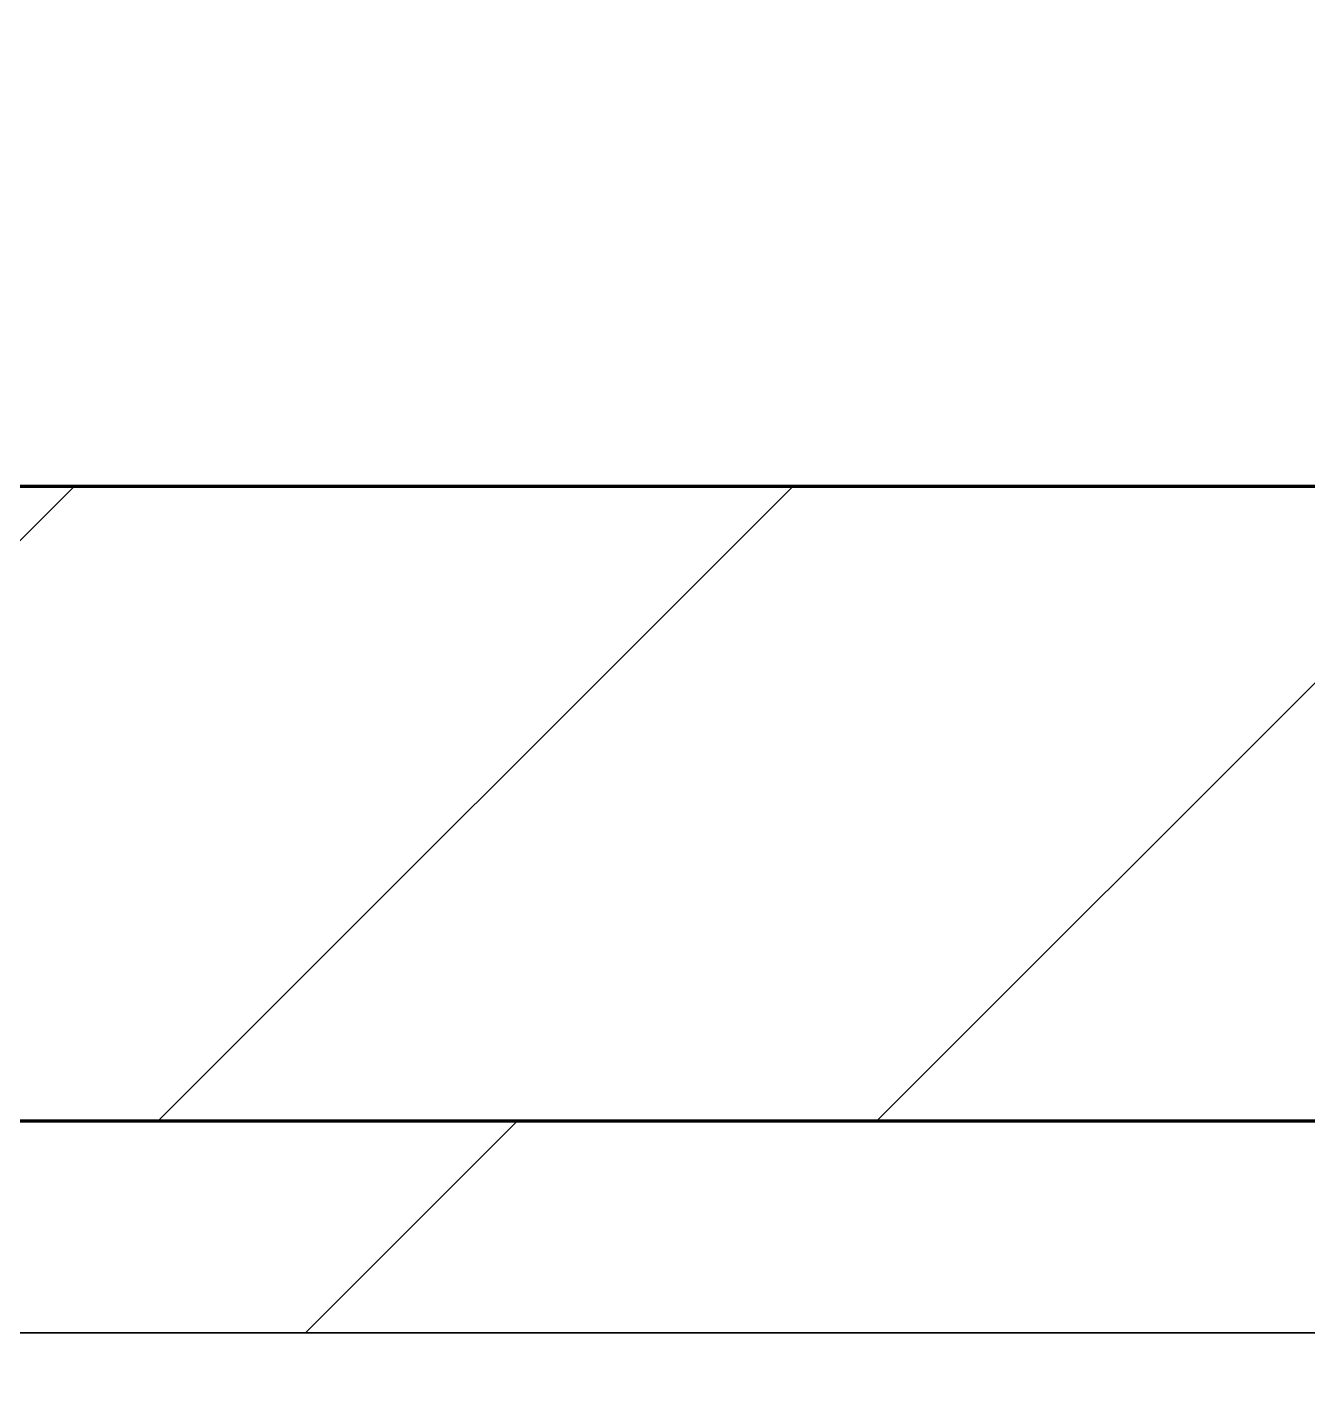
# Model space of a CAD drawing. Header units: millimetres. Extents: x -794868 to -715506, y -16735 to 22434.
# Drawn here: x -758816.9 to -758514.4, y 7881.8 to 8202.4 of the extents above; entities that cross this region are included whole.
import ezdxf
from ezdxf.xclip import XClip

# ---------------------------------------------------------------- set-up
doc = ezdxf.new("R2010")
doc.units = ezdxf.units.MM
doc.header["$XCLIPFRAME"] = 0
for name, color, linetype, lineweight in [('A-GLAZ-CURT', 2, 'Continuous', 9), ('A-WALL', 5, 'Continuous', 35), ('A-WALL-FNSH', 2, 'Continuous', 35), ('A-WALL-PATT', 1, 'Continuous', 35)]:
    doc.layers.add(name, color=color, linetype=linetype, lineweight=lineweight)
doc.layers.add('A11_ALU.SOLID SHEET', color=2, linetype='Continuous')

# ---------------------------------------------------------------- blocks, each defined once
blk = doc.blocks.new('PPLS-PP19_Custom Tile Pattern - Custom Tile Pattern-V38-4262-01 ENLARGED UPPER PLATFORM LEVEL - REFLECTED CEILING PLAN - SHEET 3')
at = {"layer": 'A-GLAZ-CURT'}
for p, q in [((-300, 0), (300, 0)), ((300, 0), (-300, 0)), ((195.99, 0), (213.31, 0)), ((213.31, 0), (195.99, 0)), ((230.06, 0), (300, 0)), ((-300, -50), (300, -50)), ((300, -50), (-300, -50))]:
    blk.add_line(p, q, dxfattribs=at)
for points, knots in [([(103.99, 0), (105.34, 0), (110.87, 0), (120.79, 0), (139.94, 0), (163.31, 0), (185.23, 0), (193.62, 0), (194.69, 0), (194.79, 0)], [-2120.972547, -2120.972547, -2120.972547, -2120.972547, -2052.234781, -1843.028543, -1530.39897, -1095.004608, -529.74427, -295.064701, -265.121568, -265.121568, -265.121568, -265.121568]), ([(193.8, 0), (193.33, 0), (190.11, 0), (183.13, 0), (171, 0), (161.95, 0), (161.28, 0), (158.35, 0), (157.85, 0), (157.77, 0)], [-11665.349007, -11665.349007, -11665.349007, -11665.349007, -11565.880756, -11105.624034, -10839.086983, -10768.332124, -10666.779182, -10580.760289, -10550.278881, -10550.278881, -10550.278881, -10550.278881]), ([(238.62, 0), (226.98, 0), (201.66, 0), (177.41, 0), (159.34, 0), (158.33, 0), (158.3, 0)], [-223.576857, -223.576857, -223.576857, -223.576857, -187.987675, -143.776725, -129.632772, -123.352749, -123.352749, -123.352749, -123.352749]), ([(159.07, 0), (159.13, 0), (160.84, 0), (165.21, 0), (174.15, 0), (185.98, 0), (208.82, 0), (219.42, 0), (230.06, 0)], [-115.643202, -115.643202, -115.643202, -115.643202, -114.681583, -87.660824, -65.295536, -41.623857, -24.459831, 0, 0, 0, 0]), ([(162.75, 0), (165.4, 0), (170.91, 0), (172.61, 0), (172.61, 0)], [-111.264224, -111.264224, -111.264224, -111.264224, -56.742688, -19.085662, -19.085662, -19.085662, -19.085662]), ([(247.1, 0), (246.76, 0), (245.04, 0), (238.34, 0), (226.56, 0), (221.1, 0), (200.27, 0), (182.99, 0), (174.27, 0), (169.67, 0), (168.99, 0)], [-9649.085549, -9649.085549, -9649.085549, -9649.085549, -9581.591397, -9406.094246, -9221.510254, -9016.44624, -8717.832359, -8253.978395, -8152.463617, -8069.855175, -8069.855175, -8069.855175, -8069.855175]), ([(215.22, 0), (214.62, 0), (210.55, 0), (203.98, 0), (187.54, 0), (175.3, 0), (169.49, 0)], [-203.825446, -203.825446, -203.825446, -203.825446, -198.527383, -184.406837, -162.427601, -142.916156, -142.916156, -142.916156, -142.916156]), ([(171.51, 0), (176.48, 0), (193.23, 0), (201.73, 0), (208.81, 0), (213.9, 0), (241.96, 0), (266.73, 0), (281.71, 0), (291.71, 0), (296.52, 0), (297.86, 0), (298.09, 0)], [-7971.819559, -7971.819559, -7971.819559, -7971.819559, -7784.112253, -7606.717214, -7289.299508, -7042.621073, -6582.165592, -6068.460911, -5766.029927, -5566.724884, -5280.360606, -5199.253518, -5199.253518, -5199.253518, -5199.253518]), ([(172.07, 0), (177.66, 0), (187.87, 0), (201.08, 0), (207.47, 0), (213.96, 0), (215.11, 0)], [-255.364076, -255.364076, -255.364076, -255.364076, -237.955587, -223.92608, -215.862851, -208.75215, -208.75215, -208.75215, -208.75215]), ([(300, 0), (288.22, 0), (262, 0), (230.43, 0), (219.94, 0), (219.02, 0)], [-12528.858583, -12528.858583, -12528.858583, -12528.858583, -11905.454923, -11162.864862, -10856.732305, -10856.732305, -10856.732305, -10856.732305]), ([(219.9, 0), (220.86, 0), (226.08, 0), (234.48, 0), (239.35, 0)], [-10670.940496, -10670.940496, -10670.940496, -10670.940496, -10511.382485, -10113.56507, -10113.56507, -10113.56507, -10113.56507]), ([(300, 0), (286.53, 0), (266.33, 0), (246.09, 0), (239.46, 0)], [-285.253232, -285.253232, -285.253232, -285.253232, -244.693688, -224.437877, -224.437877, -224.437877, -224.437877]), ([(239.47, 0), (241.73, 0), (244.72, 0), (246.54, 0), (246.96, 0)], [-10110.28428, -10110.28428, -10110.28428, -10110.28428, -9925.173265, -9834.877357, -9834.877357, -9834.877357, -9834.877357]), ([(284.76, 0), (284.76, 0), (285.09, 0), (287.47, 0), (293.59, 0), (297.76, 0), (300, 0)], [-4110.630118, -4110.630118, -4110.630118, -4110.630118, -4053.389046, -3959.664717, -3862.421465, -3746.95702, -3746.95702, -3746.95702, -3746.95702]), ([(297.38, 0), (295.84, 0), (291.62, 0), (285.38, 0), (284.87, 0)], [-4803.172655, -4803.172655, -4803.172655, -4803.172655, -4358.271401, -4143.037883, -4143.037883, -4143.037883, -4143.037883])]:
    blk.add_open_spline(points, degree=3, knots=knots, dxfattribs=at)
blk.add_open_spline([(195.11, 0), (194.91, 0), (194.44, 0), (193.8, 0)], degree=3, dxfattribs=at)
blk = doc.blocks.new('PPLS-PP19_Custom Tile Pattern - Custom Tile Pattern-V39-4262-01 ENLARGED UPPER PLATFORM LEVEL - REFLECTED CEILING PLAN - SHEET 3')
at = {"layer": 'A-GLAZ-CURT'}
for p, q in [((-300, 0), (300, 0)), ((300, 0), (-300, 0)), ((-293.07, 0), (-275.75, 0)), ((-275.75, 0), (-293.07, 0)), ((-222.32, 0), (-205, 0)), ((-205, 0), (-222.32, 0)), ((-300, -50), (300, -50)), ((300, -50), (-300, -50))]:
    blk.add_line(p, q, dxfattribs=at)
at = {"layer": 'A-GLAZ-CURT', "flags": 128}
for points in [[(-300, 0), (-291.56, 0), (-283.3, 0), (-275.2, 0), (-267.26, 0), (-259.45, 0), (-251.77, 0), (-244.2, 0), (-236.74, 0), (-229.36, 0), (-222.06, 0), (-214.83, 0), (-207.71, 0), (-200.76, 0), (-194.02, 0), (-187.54, 0), (-181.38, 0), (-175.58, 0), (-170.25, 0), (-165.64, 0), (-162.01, 0), (-159.53, 0), (-157.46, 0)], [(-125.17, 0), (-128.55, 0), (-134.16, 0), (-140.03, 0), (-145.5, 0), (-150.63, 0), (-155.53, 0), (-160.27, 0), (-164.95, 0), (-169.65, 0), (-174.47, 0), (-179.49, 0), (-184.81, 0), (-190.44, 0), (-196.37, 0), (-202.58, 0), (-209.04, 0), (-215.73, 0), (-222.63, 0), (-229.72, 0), (-236.97, 0), (-244.39, 0), (-251.96, 0), (-259.67, 0), (-267.51, 0), (-275.48, 0), (-283.55, 0), (-291.73, 0), (-300, 0)], [(-156.99, 0), (-154.52, 0), (-149.42, 0), (-141.84, 0), (-132.81, 0), (-126.08, 0)]]:
    blk.add_lwpolyline(points, dxfattribs=at)
at = {"layer": 'A-GLAZ-CURT'}
for points, knots in [([(-300, 0), (-284.65, 0), (-236.57, 0), (-174.61, 0), (-129.95, 0), (-110.8, 0), (-99.5, 0), (-91.46, 0)], [-5323.127839, -5323.127839, -5323.127839, -5323.127839, -4502.809032, -2700.551212, -1002.059161, -460.363443, 0, 0, 0, 0]), ([(-225.07, 0), (-242.99, 0), (-267.07, 0), (-294.48, 0), (-300, 0)], [-14892.772381, -14892.772381, -14892.772381, -14892.772381, -13729.592194, -13439.944408, -13439.944408, -13439.944408, -13439.944408]), ([(-224.98, 0), (-228.83, 0), (-238.59, 0), (-255.22, 0), (-262.59, 0), (-264.9, 0), (-265.4, 0)], [-1062.575795, -1062.575795, -1062.575795, -1062.575795, -858.079193, -543.655514, -208.940337, 0, 0, 0, 0]), ([(-258.6, 0), (-257.91, 0), (-254.26, 0), (-242.21, 0), (-231.34, 0), (-225.2, 0)], [-5722.54675, -5722.54675, -5722.54675, -5722.54675, -5657.471696, -5413.335975, -5069.638732, -5069.638732, -5069.638732, -5069.638732]), ([(-156.92, 0), (-157.58, 0), (-164.89, 0), (-177.91, 0), (-199.46, 0), (-216.65, 0), (-231.26, 0), (-233.46, 0), (-234, 0)], [-2148.698841, -2148.698841, -2148.698841, -2148.698841, -2113.765672, -1763.376603, -1422.553702, -978.033455, -846.069444, -682.911962, -682.911962, -682.911962, -682.911962]), ([(-233.49, 0), (-233.44, 0), (-232.38, 0), (-230.86, 0), (-226.06, 0), (-224.91, 0)], [-455.274641, -455.274641, -455.274641, -455.274641, -440.605512, -119.536984, -31.56385, -31.56385, -31.56385, -31.56385]), ([(-156.9, 0), (-174.3, 0), (-196.58, 0), (-221.2, 0), (-224.78, 0)], [-16522.494622, -16522.494622, -16522.494622, -16522.494622, -15131.813646, -14898.985402, -14898.985402, -14898.985402, -14898.985402]), ([(-224.78, 0), (-223.99, 0), (-219.93, 0), (-213.1, 0), (-200.2, 0), (-185.8, 0), (-171.77, 0), (-158.7, 0), (-157.22, 0)], [-5061.822151, -5061.822151, -5061.822151, -5061.822151, -5017.494783, -4832.723979, -4666.091899, -4349.945572, -4000.813434, -3840.635403, -3840.635403, -3840.635403, -3840.635403]), ([(-137.88, 0), (-140.56, 0), (-147.66, 0), (-147.69, 0), (-158.72, 0), (-174.02, 0), (-185.59, 0), (-205.48, 0), (-218.49, 0), (-224.78, 0)], [-3187.727384, -3187.727384, -3187.727384, -3187.727384, -2919.378265, -2477.344047, -2237.412286, -2029.680487, -1755.085331, -1400.429864, -1066.132365, -1066.132365, -1066.132365, -1066.132365]), ([(-223.63, 0), (-219.39, 0), (-206.17, 0), (-188.58, 0), (-170.96, 0), (-161.71, 0), (-157.64, 0)], [-5463.295695, -5463.295695, -5463.295695, -5463.295695, -5161.076232, -4739.070012, -4465.409639, -4249.229985, -4249.229985, -4249.229985, -4249.229985]), ([(-156.91, 0), (-155.27, 0), (-147.84, 0), (-136.84, 0), (-127.33, 0), (-124.19, 0), (-123.43, 0), (-123.28, 0)], [-4236.139861, -4236.139861, -4236.139861, -4236.139861, -4149.119819, -3839.893365, -3647.167523, -3488.92562, -3439.852845, -3439.852845, -3439.852845, -3439.852845]), ([(-89.14, 0), (-101.77, 0), (-123.33, 0), (-148.82, 0), (-156.27, 0)], [-18670.125109, -18670.125109, -18670.125109, -18670.125109, -17136.203329, -16539.310749, -16539.310749, -16539.310749, -16539.310749]), ([(-133.82, 0), (-135.51, 0), (-137.8, 0), (-148.4, 0), (-153.33, 0), (-156.12, 0)], [-2731.647847, -2731.647847, -2731.647847, -2731.647847, -2418.507304, -2308.929706, -2162.554546, -2162.554546, -2162.554546, -2162.554546]), ([(-152.35, 0), (-151.03, 0), (-147.71, 0), (-143.57, 0), (-138.62, 0)], [-3494.978217, -3494.978217, -3494.978217, -3494.978217, -3371.022232, -3227.460399, -3227.460399, -3227.460399, -3227.460399]), ([(-118.78, 0), (-121.86, 0), (-126.28, 0), (-136.96, 0), (-147.46, 0), (-150.03, 0), (-150.57, 0)], [-5938.474035, -5938.474035, -5938.474035, -5938.474035, -5700.061948, -5508.838257, -5298.784692, -5196.16478, -5196.16478, -5196.16478, -5196.16478]), ([(-150.34, 0), (-150.07, 0), (-147.75, 0), (-142.6, 0), (-127.26, 0), (-107.3, 0), (-90.42, 0), (-75.26, 0), (-68.41, 0), (-65.12, 0), (-63.63, 0)], [-4948.728362, -4948.728362, -4948.728362, -4948.728362, -4883.323924, -4440.880425, -4054.690705, -3793.097032, -3402.597032, -3144.956779, -3050.982048, -2969.237017, -2969.237017, -2969.237017, -2969.237017]), ([(-26.75, 0), (-27.82, 0), (-36.18, 0), (-53.55, 0), (-78.2, 0), (-110.94, 0), (-130.52, 0), (-147.74, 0), (-149.07, 0)], [-8718.362214, -8718.362214, -8718.362214, -8718.362214, -8532.293389, -8073.216054, -7508.296369, -7004.680444, -6449.282163, -6277.220794, -6277.220794, -6277.220794, -6277.220794]), ([(-148.23, 0), (-146.94, 0), (-140.15, 0), (-137.28, 0), (-133.93, 0), (-128.78, 0), (-126.5, 0)], [-6162.058746, -6162.058746, -6162.058746, -6162.058746, -6017.569127, -5560.701257, -5364.112219, -5231.017328, -5231.017328, -5231.017328, -5231.017328]), ([(-89.75, 0), (-93.82, 0), (-105.51, 0), (-122.65, 0), (-139.03, 0), (-146.11, 0), (-146.95, 0)], [-1611.312725, -1611.312725, -1611.312725, -1611.312725, -1374.161226, -945.742622, -741.901385, -489.130243, -489.130243, -489.130243, -489.130243]), ([(-146.69, 0), (-146.59, 0), (-145.49, 0), (-135.69, 0), (-128.29, 0), (-125.15, 0)], [-420.34245, -420.34245, -420.34245, -420.34245, -406.956646, -290.263673, 0, 0, 0, 0]), ([(-127.41, 0), (-131.63, 0), (-133.16, 0), (-134.09, 0), (-134.15, 0)], [-8540.990293, -8540.990293, -8540.990293, -8540.990293, -8266.114998, -8246.473386, -8246.473386, -8246.473386, -8246.473386]), ([(-134.15, 0), (-133.32, 0), (-130.31, 0), (-117.33, 0), (-92.04, 0), (-74.02, 0), (-62.74, 0), (-60.36, 0), (-59.97, 0)], [-7657.439573, -7657.439573, -7657.439573, -7657.439573, -7293.749979, -6839.55839, -6236.997189, -5713.340575, -5140.470607, -5006.787413, -5006.787413, -5006.787413, -5006.787413]), ([(-120.13, 0), (-120.14, 0), (-120.24, 0), (-121.3, 0), (-129.25, 0), (-133.82, 0)], [-2933.992132, -2933.992132, -2933.992132, -2933.992132, -2920.575025, -2840.280255, -2731.647847, -2731.647847, -2731.647847, -2731.647847]), ([(-113.43, 0), (-113.44, 0), (-113.96, 0), (-119.73, 0), (-125.43, 0), (-127.03, 0), (-127.41, 0)], [-328.499627, -328.499627, -328.499627, -328.499627, -282.672656, -98.539552, -24.539552, 0, 0, 0, 0]), ([(-126.5, 0), (-122.44, 0), (-108.71, 0), (-86.68, 0), (-63.44, 0), (-54.4, 0), (-48.53, 0), (-33.47, 0), (-26.03, 0), (-21.22, 0)], [-5231.017328, -5231.017328, -5231.017328, -5231.017328, -4994.692869, -4542.524482, -4008.285538, -3689.699207, -3546.54457, -3315.260113, -2989.152759, -2989.152759, -2989.152759, -2989.152759])]:
    blk.add_open_spline(points, degree=3, knots=knots, dxfattribs=at)
blk = doc.blocks.new('*U685')
at = {"layer": 'A-GLAZ-CURT', "rotation": 180}
for name, p in [('PPLS-PP19_Custom Tile Pattern - Custom Tile Pattern-V39-4262-01 ENLARGED UPPER PLATFORM LEVEL - REFLECTED CEILING PLAN - SHEET 3', (-14260, 4315)), ('PPLS-PP19_Custom Tile Pattern - Custom Tile Pattern-V38-4262-01 ENLARGED UPPER PLATFORM LEVEL - REFLECTED CEILING PLAN - SHEET 3', (-13660, 4315))]:
    blk.add_blockref(name, p, dxfattribs=at)
blk = doc.blocks.new('*U2281')
blk.add_lwpolyline([(-7165.48, 4263.02), (-7165.48, 5940.05), (-11560, 5940.05), (-11560, 4315), (-18103.39, 4315), (-18103.39, 550), (-9016.58, 550), (-9016.58, 4265)], close=True)

msp = doc.modelspace()

# ---------------------------------------------------------------- block references
at = {"layer": 'A11_ALU.SOLID SHEET'}
ref = msp.add_blockref('*U2281', (-744682.37, 3579.02), dxfattribs=at)
XClip(ref).set_block_clipping_path([(-45801.3280238605, -9620.0077451947), (23704.0078937773, 10334.9999958097)])

# ---------------------------------------------------------------- next in the draw order: hatches: boundary and pattern name
at = {"layer": 'A-WALL-PATT', "lineweight": 9}
h = msp.add_hatch(dxfattribs=at)
h.set_pattern_fill('FP_2', color=256, style=0, pattern_type=2)
h.set_pattern_definition([(45, (0, 0), (-84.852814, 84.852814), [])])
h.paths.add_polyline_path([(-756292.37, 7944.02), (-756292.37, 8094.02), (-766357.37, 8094.02), (-766357.37, 7944.02), (-756817.05, 7944.02)])
h.paths.add_polyline_path([(-778842.34, 7944.02), (-778843.36, 8094.02), (-780282.37, 8094.02), (-780282.37, 7944.02), (-779623.49, 7944.02)])
h = msp.add_hatch(dxfattribs=at)
h.set_pattern_fill('FP_3', color=256, style=0, pattern_type=2)
h.set_pattern_definition([(45, (0, 0), (-212.13203, 212.13203), []), (135, (0, 0), (-212.13203, -212.13203), [])])
h.paths.add_polyline_path([(-756242.37, 7894.02), (-756242.37, 7944.02), (-765557.43, 7944.02), (-765557.43, 7894.02), (-756817.05, 7894.02)])
h.paths.add_polyline_path([(-778842.34, 7894.02), (-778842.34, 7944.02), (-780232.37, 7944.02), (-780232.37, 7894.02), (-779623.49, 7894.02)])

# ---------------------------------------------------------------- next in the draw order: linework, layer by layer
at = {"layer": 'A-WALL', "color": 7, "lineweight": 70}
for p, q in [((-780232.37, 8094.02), (-756492.37, 8094.02)), ((-756292.37, 7944.02), (-780232.37, 7944.02))]:
    msp.add_line(p, q, dxfattribs=at)
at = {"layer": 'A-WALL-FNSH', "color": 250}
for p, q in [((-765557.43, 7944.02), (-756292.37, 7944.02)), ((-756242.37, 7894.02), (-765557.43, 7894.02))]:
    msp.add_line(p, q, dxfattribs=at)

# ---------------------------------------------------------------- next in the draw order: block references
msp.add_blockref('*U685', (-744682.37, 3579.02))

doc.saveas('drawing.dxf')
